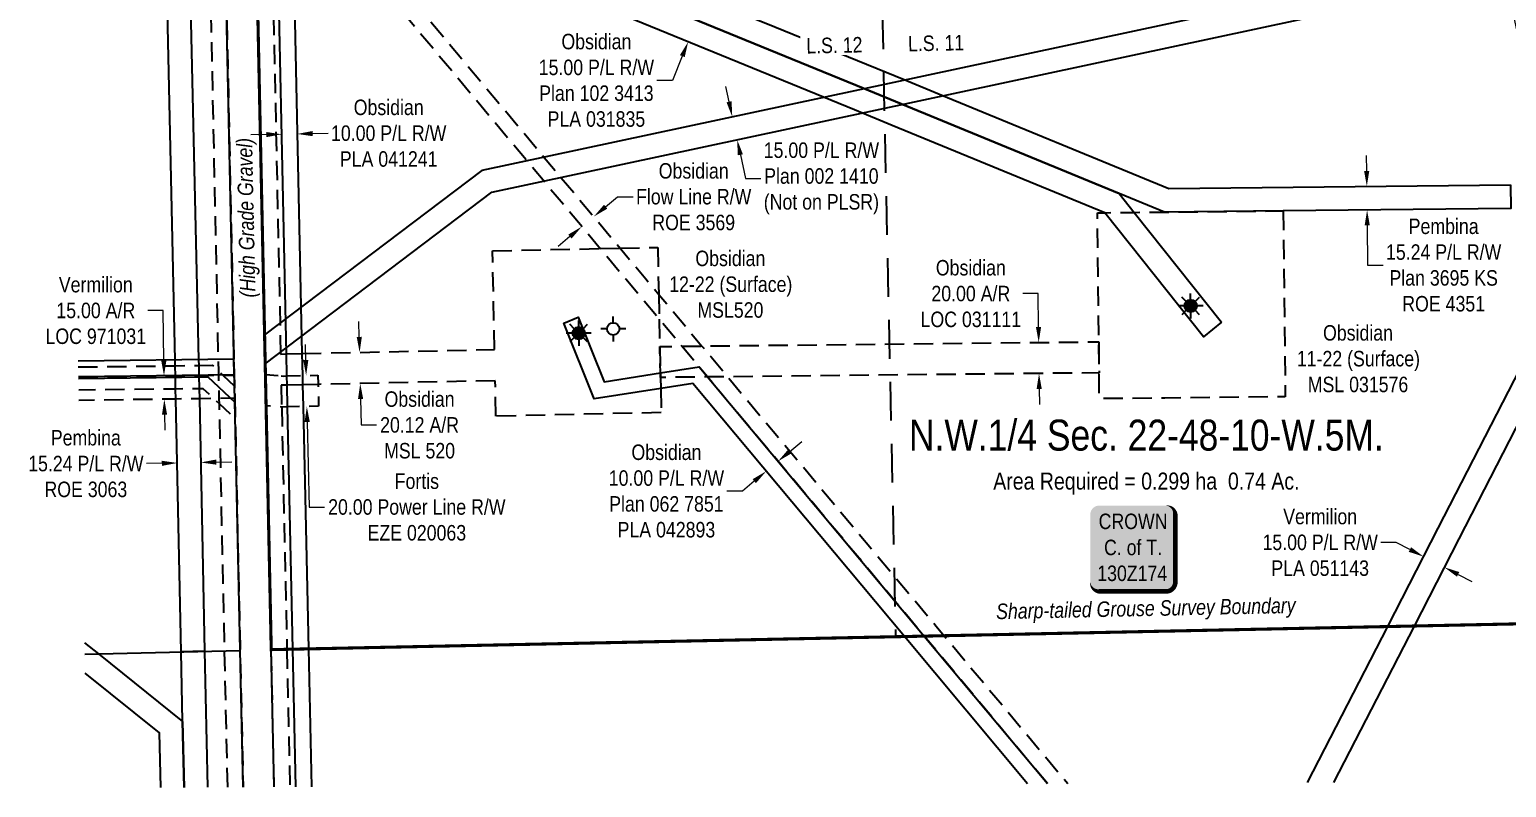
# Model space of a CAD drawing. Extents: x 607428 to 610233, y 5890754 to 5892618.
# Drawn here: x 607428 to 608382, y 5890754 to 5891243 of the extents above; entities that cross this region are included whole.
import ezdxf
from ezdxf.enums import TextEntityAlignment as Align

# ---------------------------------------------------------------- set-up
doc = ezdxf.new("R2010")
doc.units = 0
doc.header["$LTSCALE"] = 5
doc.header["$PDSIZE"] = 0.5
for name, pattern in [('DASHDOT2', [12.7, 6.35, -3.175, 0, -3.175]), ('foc-ACCESSROAD', [3.75, 2.5, -1.25]), ('foc-FLOWLINE', [3.75, 2.5, -1.25]), ('foc-LSD', [8, 5, -3]), ('foc-QUARTERLINE', [33, 25, -3, 2, -3])]:
    doc.linetypes.add(name, pattern=pattern)
doc.layers.get('Defpoints').update_dxf_attribs({"color": 9})
for name, color, linetype in [('AS-OWNER', 7, 'Continuous'), ('AS-POWER', 104, 'foc-POWER'), ('AS-TELUS', 224, 'foc-TEL'), ('AS-WILDLIFE', 131, 'DASHDOT2'), ('C-AR', 13, 'foc-ACCESSROAD'), ('C-RW', 13, 'Continuous'), ('C-SYMBOL', 7, 'Continuous'), ('C-WS', 13, 'foc-ACCESSROAD'), ('C-WS-S', 8, 'Continuous'), ('F-AR', 190, 'foc-ACCESSROAD'), ('F-EZE', 190, 'foc-FLOWLINE'), ('F-RW', 190, 'Continuous'), ('F-WS-S', 8, 'Continuous'), ('L-AREAREQUIRED', 7, 'Continuous'), ('L-SEC', 7, 'Continuous'), ('L-SECQ', 8, 'foc-QUARTERLINE'), ('L-SECTION-LSD', 7, 'foc-LSD')]:
    doc.layers.add(name, color=color, linetype=linetype)
for name, color, linetype, lineweight in [('C-AR-T', 13, 'Continuous', 9), ('C-FLOWLINE-T', 13, 'Continuous', 9), ('C-RW-T', 13, 'Continuous', 9), ('C-WS-T', 13, 'Continuous', 9), ('F-AR-T', 190, 'Continuous', 9), ('F-RW-T', 190, 'Continuous', 9), ('T-TEXT', 48, 'Continuous', 18)]:
    doc.layers.add(name, color=color, linetype=linetype, lineweight=lineweight)
doc.styles.add('100L', font='ARIALN.TTF', dxfattribs={"height": 11})
doc.styles.add('175L', font='ARIALN.TTF', dxfattribs={"height": 20})
doc.styles.add('80', font='ARIALN.TTF', dxfattribs={"height": 10})
doc.styles.add('80CG', font='ARIALN.TTF', dxfattribs={"height": 10})
doc.styles.add('80L', font='ARIALN.TTF', dxfattribs={"height": 10})
doc.styles.add('80LS', font='ARIALNI.TTF', dxfattribs={"height": 10})
doc.styles.add('foc-LtypeFont', font='ARIALN.TTF', dxfattribs={"height": 7.35})
doc.linetypes.add('foc-POWER', pattern='A,6,-1,["P",foc-LtypeFont,S=0.2,R=0,X=-0.625,Y=-0.75],-1.24,4', length=12.24)
doc.linetypes.add('foc-POWER-NOLINE', pattern='A,0,-4,["P",foc-LtypeFont,S=0.2,R=0,X=-0.625,Y=-0.75],-8.24', length=12.24)
doc.linetypes.add('foc-TEL', pattern='A,2,-1,["T",foc-LtypeFont,S=0.2,R=0,X=-0.425,Y=-0.75],-1.24,8', length=12.24)
doc.linetypes.add('foc-TEL-NOLINE', pattern='A,0,-2,["T",foc-LtypeFont,S=0.2,R=0,X=-0.425,Y=-0.75],-10.24', length=12.24)
doc.dimstyles.new('Compass 5 000', dxfattribs={"dimscale": 5, "dimtxt": 9, "dimasz": 2, "dimexe": 0.2, "dimexo": 0.0625, "dimgap": 0.5, "dimtad": 0, "dimtih": 1, "dimtoh": 1, "dimzin": 0, "dimdsep": 46, "dimtxsty": '80CG', "dimcen": 0.1, "dimse1": 1, "dimse2": 1, "dimclrd": 256, "dimclrt": 256, "dimaunit": 1, "dimadec": 4, "dimazin": 0, "dimtfac": 0.06, "dimtofl": 0, "dimtmove": 0, "dimatfit": 1, "dimfxl": 0.2, "dimtolj": 1, "dimtzin": 0, "dimlwd": -1, "dimarcsym": 0})

# ---------------------------------------------------------------- blocks, each defined once
blk = doc.blocks.new('*D454')
at = {"layer": 'Defpoints', "color": 0, "transparency": 16777216}
for p in [(608311.29, 5891141.94), (608292.02, 5891126.52), (608311.45, 5891126.72)]:
    blk.add_point(p, dxfattribs=at)
at = {"layer": 'F-RW-T', "transparency": 16777216}
for p, q in [((608291.76, 5891151.74), (608291.66, 5891161.74)), ((608292.13, 5891116.52), (608292.39, 5891090.91)), ((608292.39, 5891090.91), (608302.39, 5891090.91))]:
    blk.add_line(p, q, dxfattribs=at)
for points in [[(608293.43, 5891151.76), (608290.09, 5891151.72), (608291.86, 5891141.74)], [(608293.79, 5891116.54), (608290.46, 5891116.5), (608292.02, 5891126.52)]]:
    blk.add_solid(points, dxfattribs=at)
at = {"layer": 'F-RW-T', "transparency": 16777216, "insert": (608341.48, 5891090.91), "char_height": 10, "attachment_point": 5, "style": '80CG'}
blk.add_mtext('\\A1;Pembina\\P15.24 P/L R/W\\PPlan 3695 KS\\PROE 4351', dxfattribs=at)
blk = doc.blocks.new('GAS')
h = blk.add_hatch(color=255)
h.dxf.hatch_style = 1
edge = h.paths.add_edge_path()
edge.add_arc((0, 0), 0.9, 0, 360)
for p, q in [((-0.81, 0), (-1.62, 0)), ((-0.57, 0.57), (-1.14, 1.14)), ((0, 0.81), (0, 1.62)), ((0.57, 0.57), (1.14, 1.14)), ((1.62, 0), (0.81, 0)), ((-0.57, -0.57), (-1.14, -1.14)), ((0, -0.81), (0, -1.62)), ((1.14, -1.14), (0.57, -0.57))]:
    blk.add_line(p, q)
blk.add_circle((0, 0), 0.8)
blk = doc.blocks.new('Gabd.15d85efd0b')
for p, q in [((-0.81, 0), (-1.62, 0)), ((0, 0.81), (0, 1.62)), ((1.62, 0), (0.81, 0)), ((0, -0.81), (0, -1.62))]:
    blk.add_line(p, q)
blk.add_circle((0, 0), 0.8)
blk = doc.blocks.new('*D464')
at = {"layer": 'C-RW-T', "transparency": 16777216}
for p, q in [((607580.94, 5891175.18), (607570.95, 5891174.97)), ((607610.94, 5891175.83), (607620.94, 5891176.05))]:
    blk.add_line(p, q, dxfattribs=at)
for points in [[(607580.91, 5891176.85), (607580.98, 5891173.52), (607590.94, 5891175.4)], [(607610.9, 5891177.5), (607610.98, 5891174.16), (607600.94, 5891175.61)]]:
    blk.add_solid(points, dxfattribs=at)
at = {"layer": 'Defpoints', "color": 0, "transparency": 16777216}
for p in [(607600.94, 5891175.61), (607592.35, 5891110.37), (607602.35, 5891110.58)]:
    blk.add_point(p, dxfattribs=at)
at = {"layer": 'C-RW-T', "transparency": 16777216, "insert": (607660.02, 5891176.05), "char_height": 10, "attachment_point": 5, "style": '80CG'}
blk.add_mtext('\\A1;Obsidian\\P10.00 P/L R/W\\PPLA 041241', dxfattribs=at)
blk = doc.blocks.new('*D465')
at = {"layer": 'Defpoints', "color": 0, "transparency": 16777216}
for p in [(607606.67, 5891019.62), (607607.12, 5890999.62), (607607.15, 5890999.62)]:
    blk.add_point(p, dxfattribs=at)
at = {"layer": 'F-RW-T', "transparency": 16777216}
for p, q in [((607606.48, 5891029.62), (607606.25, 5891039.62)), ((607607.38, 5890989.62), (607608.61, 5890934.66)), ((607608.61, 5890934.66), (607618.61, 5890934.66))]:
    blk.add_line(p, q, dxfattribs=at)
for points in [[(607608.15, 5891029.66), (607604.81, 5891029.58), (607606.7, 5891019.62)], [(607609.05, 5890989.66), (607605.71, 5890989.58), (607607.15, 5890999.62)]]:
    blk.add_solid(points, dxfattribs=at)
at = {"layer": 'F-RW-T', "transparency": 16777216, "insert": (607678.21, 5890934.66), "char_height": 10, "attachment_point": 5, "style": '80CG'}
blk.add_mtext('\\A1;Fortis\\P20.00 Power Line R/W\\PEZE 020063', dxfattribs=at)
blk = doc.blocks.new('*D466')
at = {"layer": 'Defpoints', "color": 0, "transparency": 16777216}
for p in [(608332.06, 5890909.39), (608328.59, 5890902.65), (608345.4, 5890902.52)]:
    blk.add_point(p, dxfattribs=at)
at = {"layer": 'F-RW-T', "transparency": 16777216}
for p, q in [((608310.81, 5890911.81), (608300.81, 5890911.81)), ((608319.7, 5890907.23), (608310.81, 5890911.81)), ((608350.82, 5890891.21), (608359.72, 5890886.63))]:
    blk.add_line(p, q, dxfattribs=at)
for points in [[(608320.46, 5890908.71), (608318.93, 5890905.75), (608328.59, 5890902.65)], [(608351.59, 5890892.69), (608350.06, 5890889.73), (608341.93, 5890895.78)]]:
    blk.add_solid(points, dxfattribs=at)
at = {"layer": 'F-RW-T', "transparency": 16777216, "insert": (608261.72, 5890911.81), "char_height": 10, "attachment_point": 5, "style": '80CG'}
blk.add_mtext('\\A1;Vermilion\\P15.00 P/L R/W\\PPLA 051143', dxfattribs=at)
blk = doc.blocks.new('*D469')
at = {"layer": 'C-FLOWLINE-T', "transparency": 16777216}
for p, q in [((607800.17, 5891128.63), (607807.84, 5891135.04)), ((607807.84, 5891135.04), (607817.84, 5891135.04)), ((607777.11, 5891109.35), (607769.44, 5891102.93))]:
    blk.add_line(p, q, dxfattribs=at)
for points in [[(607799.1, 5891129.91), (607801.23, 5891127.35), (607792.49, 5891122.21)], [(607776.04, 5891110.63), (607778.18, 5891108.07), (607784.78, 5891115.77)]]:
    blk.add_solid(points, dxfattribs=at)
at = {"layer": 'Defpoints', "color": 0, "transparency": 16777216}
for p in [(607787.16, 5891128.6), (607779.45, 5891122.15), (607792.49, 5891122.21)]:
    blk.add_point(p, dxfattribs=at)
at = {"layer": 'C-FLOWLINE-T', "transparency": 16777216, "insert": (607857.04, 5891135.04), "char_height": 10, "attachment_point": 5, "style": '80CG'}
blk.add_mtext('\\A1;Obsidian \\PFlow Line R/W\\PROE 3569', dxfattribs=at)
blk = doc.blocks.new('*D470')
at = {"layer": 'C-RW-T', "transparency": 16777216}
for p, q in [((607919.2, 5890970.65), (607926.86, 5890977.06)), ((607888.52, 5890944.98), (607878.52, 5890944.98)), ((607896.19, 5890951.4), (607888.52, 5890944.98))]:
    blk.add_line(p, q, dxfattribs=at)
for points in [[(607918.13, 5890971.92), (607920.27, 5890969.37), (607911.53, 5890964.23)], [(607895.12, 5890952.67), (607897.26, 5890950.12), (607903.86, 5890957.81)]]:
    blk.add_solid(points, dxfattribs=at)
at = {"layer": 'Defpoints', "color": 0, "transparency": 16777216}
for p in [(607913.52, 5890961.84), (607903.86, 5890957.81), (607905.86, 5890955.43)]:
    blk.add_point(p, dxfattribs=at)
at = {"layer": 'C-RW-T', "transparency": 16777216, "insert": (607839.43, 5890944.98), "char_height": 10, "attachment_point": 5, "style": '80CG'}
blk.add_mtext('\\A1;Obsidian\\P10.00 P/L R/W\\PPlan 062 7851\\PPLA 042893', dxfattribs=at)
blk = doc.blocks.new('*D471')
at = {"layer": 'C-AR-T', "transparency": 16777216}
for p, q in [((607641.03, 5891044.57), (607640.82, 5891054.56)), ((607641.87, 5891004.46), (607642.22, 5890987.66)), ((607642.22, 5890987.66), (607652.22, 5890987.66))]:
    blk.add_line(p, q, dxfattribs=at)
for points in [[(607642.69, 5891044.6), (607639.36, 5891044.53), (607641.24, 5891034.57)], [(607643.54, 5891004.5), (607640.2, 5891004.43), (607641.66, 5891014.46)]]:
    blk.add_solid(points, dxfattribs=at)
at = {"layer": 'Defpoints', "color": 0, "transparency": 16777216}
for p in [(607641.24, 5891034.57), (607678.96, 5891035.36), (607679.39, 5891015.25)]:
    blk.add_point(p, dxfattribs=at)
at = {"layer": 'C-AR-T', "transparency": 16777216, "insert": (607679.96, 5890987.66), "char_height": 10, "attachment_point": 5, "style": '80CG'}
blk.add_mtext('\\A1;Obsidian\\P20.12 A/R\\PMSL 520', dxfattribs=at)
blk = doc.blocks.new('*D479')
at = {"layer": 'C-AR-T', "transparency": 16777216}
for p, q in [((608079.57, 5891072.48), (608069.57, 5891072.48)), ((608079.8, 5891050.95), (608079.57, 5891072.48)), ((608080.22, 5891010.94), (608080.32, 5891000.94))]:
    blk.add_line(p, q, dxfattribs=at)
for points in [[(608081.46, 5891050.97), (608078.13, 5891050.93), (608079.9, 5891040.95)], [(608081.88, 5891010.96), (608078.55, 5891010.93), (608080.11, 5891020.94)]]:
    blk.add_solid(points, dxfattribs=at)
at = {"layer": 'Defpoints', "color": 0, "transparency": 16777216}
for p in [(608061.01, 5891040.75), (608079.9, 5891040.95), (608061.22, 5891020.74)]:
    blk.add_point(p, dxfattribs=at)
at = {"layer": 'C-AR-T', "transparency": 16777216, "insert": (608036.06, 5891072.48), "char_height": 10, "attachment_point": 5, "style": '80CG'}
blk.add_mtext('\\A1;Obsidian\\P20.00 A/R\\PLOC 031111', dxfattribs=at)
blk = doc.blocks.new('*D480')
at = {"layer": 'C-RW-T', "transparency": 16777216}
for p, q in [((607862.94, 5891258.26), (607866.73, 5891267.52)), ((607849.69, 5891225.87), (607843.28, 5891210.19)), ((607843.28, 5891210.19), (607833.28, 5891210.19))]:
    blk.add_line(p, q, dxfattribs=at)
for points in [[(607861.4, 5891258.89), (607864.48, 5891257.63), (607859.16, 5891249)], [(607848.15, 5891226.5), (607851.24, 5891225.24), (607853.48, 5891235.12)]]:
    blk.add_solid(points, dxfattribs=at)
at = {"layer": 'Defpoints', "color": 0, "transparency": 16777216}
for p in [(607876.63, 5891241.86), (607853.48, 5891235.12), (607870.95, 5891227.98)]:
    blk.add_point(p, dxfattribs=at)
at = {"layer": 'C-RW-T', "transparency": 16777216, "insert": (607794.19, 5891210.19), "char_height": 10, "attachment_point": 5, "style": '80CG'}
blk.add_mtext('\\A1;Obsidian\\P15.00 P/L R/W^JPlan 102 3413\\PPLA 031835', dxfattribs=at)
blk = doc.blocks.new('*D481')
at = {"layer": 'Defpoints', "color": 0, "transparency": 16777216}
for p in [(607510.8, 5891019.26), (607514.89, 5891019.32), (607510.99, 5891004.25)]:
    blk.add_point(p, dxfattribs=at)
at = {"layer": 'F-AR-T', "transparency": 16777216}
for p, q in [((607514.34, 5891061.57), (607504.34, 5891061.57)), ((607514.76, 5891029.32), (607514.34, 5891061.57)), ((607515.22, 5890994.3), (607515.35, 5890984.3))]:
    blk.add_line(p, q, dxfattribs=at)
for points in [[(607516.43, 5891029.34), (607513.09, 5891029.29), (607514.89, 5891019.32)], [(607516.89, 5890994.32), (607513.56, 5890994.28), (607515.09, 5891004.3)]]:
    blk.add_solid(points, dxfattribs=at)
at = {"layer": 'F-AR-T', "transparency": 16777216, "insert": (607470.82, 5891061.57), "char_height": 10, "attachment_point": 5, "style": '80CG'}
blk.add_mtext('\\A1;Vermilion\\P15.00 A/R\\PLOC 971031', dxfattribs=at)
blk = doc.blocks.new('*D482')
at = {"layer": 'Defpoints', "color": 0, "transparency": 16777216}
for p in [(607519.93, 5891123.97), (607535.07, 5891124.3), (607523.48, 5890963.14)]:
    blk.add_point(p, dxfattribs=at)
at = {"layer": 'F-RW-T', "transparency": 16777216}
for p, q in [((607513.48, 5890962.92), (607503.48, 5890962.7)), ((607548.62, 5890963.69), (607558.61, 5890963.91))]:
    blk.add_line(p, q, dxfattribs=at)
for points in [[(607513.45, 5890964.58), (607513.52, 5890961.25), (607523.48, 5890963.14)], [(607548.58, 5890965.36), (607548.65, 5890962.03), (607538.62, 5890963.47)]]:
    blk.add_solid(points, dxfattribs=at)
at = {"layer": 'F-RW-T', "transparency": 16777216, "insert": (607464.4, 5890962.7), "char_height": 10, "attachment_point": 5, "style": '80CG'}
blk.add_mtext('\\A1;Pembina\\P15.24 P/L R/W\\PROE 3063', dxfattribs=at)
blk = doc.blocks.new('*U493')
h = blk.add_hatch(color=255)
edge = h.paths.add_edge_path()
edge.add_line((-21.5, -28.5), (21.5, -28.5))
edge.add_arc((21.5, -22.5), 6, 270, 360)
edge.add_line((27.5, -22.5), (27.5, 21))
edge.add_arc((21.5, 21), 6, 0, 90)
edge.add_line((21.5, 27), (-21.5, 27))
edge.add_arc((-21.5, 21), 6, 90, 180)
edge.add_line((-27.5, 21), (-27.5, -22.5))
edge.add_arc((-21.5, -22.5), 6, 180, 270)
at = {"color": 14, "flags": 128}
blk.add_lwpolyline([(-21.5, -28.5, 3, 3, 0), (21.5, -28.5, 3, 3, 0.414214), (27.5, -22.5, 3, 3, 0), (27.5, 21, 3, 0, 0.414214), (21.5, 27, 0, 0, 0), (-21.5, 27, 0, 0, 0.414214), (-27.5, 21, 0, 0, 0), (-27.5, -22.5, 0, 3, 0.414214)], format="xyseb", close=True, dxfattribs=at)
blk.add_lwpolyline([(-8.09, -15.59, 0, 7.5, 0), (0, 0, 0, 0, 0)], format="xyseb", dxfattribs=at)
at = {"color": 14, "style": '80'}
blk.add_attdef('ENTER_TEXT_001', (-26.85, -4.92), '', height=10, dxfattribs=at)
blk = doc.blocks.new('*D499')
at = {"layer": 'Defpoints', "color": 0, "transparency": 16777216}
for p in [(607891.9, 5891188.71), (607885.1, 5891171.94), (607895.03, 5891174.07)]:
    blk.add_point(p, dxfattribs=at)
at = {"layer": 'F-RW-T', "transparency": 16777216}
for p, q in [((607879.88, 5891196.37), (607877.79, 5891206.15)), ((607887.19, 5891162.17), (607890.45, 5891146.94)), ((607890.45, 5891146.94), (607900.45, 5891146.94))]:
    blk.add_line(p, q, dxfattribs=at)
for points in [[(607881.51, 5891196.72), (607878.25, 5891196.02), (607881.97, 5891186.59)], [(607888.82, 5891162.51), (607885.56, 5891161.82), (607885.1, 5891171.94)]]:
    blk.add_solid(points, dxfattribs=at)
at = {"layer": 'F-RW-T', "transparency": 16777216, "insert": (607939.53, 5891146.94), "char_height": 10, "attachment_point": 5, "style": '80CG'}
blk.add_mtext('\\A1;15.00 P/L R/W\\PPlan 002 1410\\P(Not on PLSR)', dxfattribs=at)
blk = doc.blocks.new('*D500')
at = {"layer": 'Defpoints', "color": 0, "transparency": 16777216}
for p in [(608431.66, 5891304.1), (608434.79, 5891289.47), (608381.06, 5891277.98)]:
    blk.add_point(p, dxfattribs=at)
at = {"layer": 'F-RW-T', "transparency": 16777216}
for p, q in [((608375.84, 5891302.39), (608373.75, 5891312.17)), ((608383.15, 5891268.2), (608391.55, 5891228.93)), ((608391.55, 5891228.93), (608401.55, 5891228.93))]:
    blk.add_line(p, q, dxfattribs=at)
for points in [[(608377.47, 5891302.74), (608374.21, 5891302.05), (608377.93, 5891292.61)], [(608384.78, 5891268.55), (608381.52, 5891267.85), (608381.06, 5891277.98)]]:
    blk.add_solid(points, dxfattribs=at)
at = {"layer": 'F-RW-T', "transparency": 16777216, "insert": (608440.63, 5891228.93), "char_height": 10, "attachment_point": 5, "style": '80CG'}
blk.add_mtext('\\A1;15.00 P/L R/W\\PPlan 002 1410\\P(Not on PLSR)', dxfattribs=at)

msp = doc.modelspace()

# ---------------------------------------------------------------- linework, layer by layer
at = {"layer": 'AS-POWER', "linetype": 'foc-POWER-NOLINE', "flags": 128}
msp.add_lwpolyline([(607566.004, 5890753.832), (607564.054, 5890842.181), (607546.527, 5891666.959), (607544.888, 5891741.254)], dxfattribs=at)
at = {"layer": 'AS-POWER', "flags": 128}
msp.add_lwpolyline([(607459.657, 5891017.665), (607543.173, 5891018.659), (607560.651, 5891002.335)], dxfattribs=at)
at = {"layer": 'AS-TELUS', "linetype": 'foc-TEL-NOLINE', "flags": 128}
msp.add_lwpolyline([(607586.116, 5890753.919), (607584.158, 5890842.607), (607567.129, 5891647.259), (607565.037, 5891741.798)], dxfattribs=at)
at = {"layer": 'C-AR', "flags": 128}
msp.add_lwpolyline([(608085.621, 5890756.069), (608006.015, 5890851.301), (607865.964, 5891018.682), (607860.528, 5891025.18), (607849.373, 5891038.52), (607834.935, 5891055.786), (607813.236, 5891081.736), (607597.388, 5891339.893), (607587.153, 5891352.121), (607583.346, 5891356.782), (607573.015, 5891369.161), (607572.678, 5891385.047), (607583.006, 5891372.699), (607586.767, 5891368.203), (607596.657, 5891356.378), (607597.019, 5891356.183), (607617.268, 5891331.731), (607826.129, 5891081.996), (607834.593, 5891071.876), (607862.377, 5891038.657), (607868.249, 5891031.637), (607878.968, 5891018.819), (608013.73, 5890857.686), (608018.854, 5890851.566), (608098.671, 5890756.125)], dxfattribs=at)
msp.add_lwpolyline([(608118.708, 5891041.362), (608118.921, 5891021.352), (607878.968, 5891018.819), (607865.964, 5891018.682), (607835.533, 5891018.362), (607835.525, 5891021.272), (607835.113, 5891038.37), (607849.373, 5891038.52), (607862.377, 5891038.657), (608118.708, 5891041.362)], close=True, dxfattribs=at)
at = {"layer": 'C-RW'}
msp.add_lwpolyline([(608198.084, 5891053.978), (608186.341, 5891044.632), (608122.612, 5891124.735), (607985.245, 5891181.124), (607960.91, 5891191.184), (607617.268, 5891331.731), (607597.388, 5891339.893), (607587.291, 5891343.994), (607584.452, 5891345.154), (607583.587, 5891345.657), (607573.387, 5891351.586), (607573.015, 5891369.161), (607586.925, 5891361.063), (607591.095, 5891358.652), (607596.657, 5891356.378), (607597.019, 5891356.183), (607966.618, 5891205.064), (607990.962, 5891195), (608131.924, 5891137.119), (608141.606, 5891124.953), (608198.084, 5891053.978)], close=True, dxfattribs=at)
for points in [[(607600.062, 5890753.979), (607598.137, 5890842.885), (607594.751, 5890999.337), (607594.446, 5891013.457), (607594.318, 5891019.343), (607594.01, 5891033.578), (607587.291, 5891343.994)], [(607597.387, 5891339.893), (607604.011, 5891033.787), (607604.319, 5891019.569), (607604.447, 5891013.667), (607604.752, 5890999.563), (607608.138, 5890843.091), (607610.066, 5890754.022)], [(608072.637, 5890756.013), (607993.201, 5890851.036), (607856.486, 5891014.431), (607835.884, 5891011.211), (607792.827, 5891004.481), (607773.193, 5891053.514), (607782.473, 5891057.229), (607799.148, 5891015.586), (607835.669, 5891021.295), (607860.528, 5891025.18), (607865.964, 5891018.682), (608006.015, 5890851.301), (608085.621, 5890756.069)]]:
    msp.add_lwpolyline(points, dxfattribs=at)
at = {"layer": 'C-WS'}
for points in [[(607586.116, 5890753.919), (607584.159, 5890842.597), (607581.289, 5890978.181), (607580.972, 5890993.176), (607580.826, 5891000.081), (607580.546, 5891013.302), (607580.4, 5891020.186), (607580.261, 5891026.776), (607579.868, 5891045.351), (607573.387, 5891351.586)], [(607583.587, 5891345.657), (607590.024, 5891045.545), (607590.228, 5891033.498), (607594.01, 5891033.578), (607604.011, 5891033.787), (607728.408, 5891036.397), (607727.072, 5891100.112), (607796.65, 5891101.572), (607809.53, 5891101.842), (607833.771, 5891102.35), (607834.457, 5891072.039), (607834.807, 5891055.939), (607835.113, 5891038.37), (607835.538, 5891021.274), (607835.533, 5891018.362), (607835.751, 5891011.19), (607836.01, 5890995.651), (607729.31, 5890993.413), (607728.831, 5891016.276), (607614.425, 5891013.903), (607604.447, 5891013.667), (607594.446, 5891013.457), (607590.602, 5891013.376), (607590.904, 5890999.288), (607594.261, 5890842.805), (607596.214, 5890753.962)]]:
    msp.add_lwpolyline(points, dxfattribs=at)
at = {"layer": 'C-WS', "flags": 128}
msp.add_lwpolyline([(608237.888, 5891125.958), (608239.154, 5891005.91), (608161.397, 5891005.09), (608119.096, 5891004.644), (608118.921, 5891021.352), (608118.708, 5891041.361), (608117.83, 5891124.701), (608122.612, 5891124.735), (608141.606, 5891124.953), (608160.13, 5891125.148), (608161.056, 5891125.157), (608237.888, 5891125.958)], close=True, dxfattribs=at)
msp.add_lwpolyline([(608237.888, 5891125.958), (608239.154, 5891005.91), (608161.397, 5891005.09), (608119.096, 5891004.644), (608118.921, 5891021.352), (608118.708, 5891041.361), (608117.83, 5891124.701), (608122.612, 5891124.735), (608141.606, 5891124.953), (608160.13, 5891125.148), (608161.056, 5891125.157), (608237.888, 5891125.958)], close=True, dxfattribs=at)
at = {"layer": 'F-AR', "flags": 128}
msp.add_lwpolyline([(607459.637, 5891018.589), (607522.223, 5891019.413), (607537.416, 5891019.613), (607550.288, 5891019.774), (607552.913, 5891019.807), (607560.293, 5891019.903), (607560.444, 5891012.787), (607560.61, 5891004.898), (607550.605, 5891004.768), (607547.069, 5891004.72), (607537.729, 5891004.6), (607522.536, 5891004.399), (607459.955, 5891003.567)], dxfattribs=at)
at = {"layer": 'F-EZE', "flags": 128}
for points in [[(607556.01, 5890753.789), (607554.051, 5890841.929), (607550.678, 5891001.349), (607550.605, 5891004.778), (607550.288, 5891019.783), (607550.234, 5891022.316), (607543.645, 5891333.618), (607553.649, 5891333.827), (607560.293, 5891019.903), (607560.444, 5891012.787), (607560.61, 5891004.898), (607560.887, 5890991.816), (607564.054, 5890842.181), (607566.004, 5890753.832)], [(607459.498, 5891025.161), (607522.089, 5891025.906), (607537.283, 5891026.087), (607546.092, 5891026.192), (607550.233, 5891022.317), (607552.909, 5891019.814), (607560.444, 5891012.787), (607560.61, 5891004.898), (607560.887, 5890991.816), (607550.677, 5891001.349), (607547.058, 5891004.735), (607540.241, 5891011.114), (607537.594, 5891011.082), (607522.401, 5891010.901), (607459.815, 5891010.155)]]:
    msp.add_lwpolyline(points, dxfattribs=at)
msp.add_lwpolyline([(607590.468, 5891019.395), (607591.833, 5891019.287), (607594.318, 5891019.343), (607604.319, 5891019.569), (607614.292, 5891019.793), (607614.423, 5891013.984), (607614.743, 5890999.788), (607604.752, 5890999.563), (607594.751, 5890999.337), (607591.271, 5890999.259), (607580.826, 5891000.081), (607580.546, 5891013.302), (607580.4, 5891020.186), (607590.468, 5891019.395)], close=True, dxfattribs=at)
at = {"layer": 'F-RW'}
msp.add_lwpolyline([(608384.614, 5891142.688), (608384.939, 5891127.484), (608237.888, 5891125.958), (608161.056, 5891125.157), (608131.924, 5891137.119), (607990.962, 5891195), (607966.618, 5891205.064), (607597.019, 5891356.183), (607596.657, 5891356.378), (607591.095, 5891358.652), (607586.925, 5891361.063), (607573.015, 5891369.161), (607572.679, 5891385.047), (607572.635, 5891387.103), (607582.827, 5891381.183), (607586.532, 5891379.031), (607596.666, 5891373.143), (607597.94, 5891372.404), (607865.158, 5891262.951), (607909.382, 5891244.847), (607992.98, 5891210.674), (608017.43, 5891200.595), (608163.899, 5891140.447), (608384.614, 5891142.688)], close=True, dxfattribs=at)
for points in [[(607530.346, 5891333.34), (607537.209, 5891029.66), (607537.283, 5891026.087), (607537.415, 5891019.65), (607537.594, 5891011.082), (607537.729, 5891004.623), (607541.128, 5890841.602), (607525.934, 5890841.218), (607522.535, 5891004.44), (607522.401, 5891010.901), (607522.222, 5891019.469), (607522.089, 5891025.906), (607522.016, 5891029.48), (607515.318, 5891333.027)], [(608253.51, 5890756.792), (608305.347, 5890857.5), (608338.003, 5890920.941), (608387.307, 5891016.832), (608444.528, 5891128.139), (608448.153, 5891135.19), (608452.386, 5891143.421), (608522.664, 5891280.069), (608523.268, 5891280.183), (608581.226, 5891291.122), (608584.009, 5891276.374), (608532.655, 5891266.681), (608527.089, 5891255.859), (608469.358, 5891143.604), (608461.5, 5891128.326), (608387.98, 5890985.326), (608351.349, 5890914.075), (608322.408, 5890857.854), (608270.427, 5890756.864)], [(607463.548, 5890847.061), (607472.493, 5890839.867), (607526.928, 5890796.094), (607527.864, 5890753.668)], [(607527.864, 5890753.668), (607526.928, 5890796.094), (607525.934, 5890841.218), (607541.128, 5890841.602), (607543.071, 5890753.733)], [(607512.853, 5890753.603), (607512.077, 5890788.778), (607463.985, 5890827.451)]]:
    msp.add_lwpolyline(points, dxfattribs=at)
at = {"layer": 'F-RW', "flags": 128}
msp.add_lwpolyline([(607459.629, 5891018.968), (607560.189, 5891020.263), (607559.979, 5891030.272), (607459.418, 5891028.947)], dxfattribs=at)
at = {"layer": 'L-SEC'}
for p, q in [((607564.054, 5890842.182), (607547.024, 5891646.856)), ((607584.158, 5890842.607), (607567.128, 5891647.282)), ((607566.004, 5890753.832), (607564.054, 5890842.182)), ((607586.116, 5890753.919), (607584.158, 5890842.625))]:
    msp.add_line(p, q, dxfattribs=at)
at = {"layer": 'L-SECQ'}
for p, q in [((607584.158, 5890842.597), (608390.63, 5890859.269)), ((607463.715, 5890839.578), (607564.056, 5890842.101))]:
    msp.add_line(p, q, dxfattribs=at)
at = {"layer": 'L-SECTION-LSD'}
msp.add_line((607970.301, 5891655.33), (607987.394, 5890850.933), dxfattribs=at)

# ---------------------------------------------------------------- block references
at = {"layer": 'AS-OWNER', "color": 5}
ref = msp.add_blockref('*U493', (608140.658, 5890908.673), dxfattribs=dict(at, xscale=0.9995950000000001, yscale=0.9995950000000001, zscale=0.9995950000000001))
ref.add_attrib('ENTER_TEXT_001', 'CROWN', (608118.607, 5890920.441), dxfattribs={"layer": '0', "color": 14, "height": 9.996, "style": '80'})
ref.add_attrib('ENTER_TEXT_002', 'C. of T.', (608122.102, 5890903.604), dxfattribs={"layer": '0', "color": 14, "height": 9.996, "style": '80'})
ref.add_attrib('ENTER_TEXT_003', '130Z174', (608117.724, 5890886.903), dxfattribs={"layer": '0', "color": 14, "height": 9.996, "style": '80'})
at = {"layer": 'C-WS-S', "xscale": 5.000000000000014, "yscale": 5.000000000000014, "zscale": 5.000000000000014}
for p in [(608178.045, 5891064.57), (607782.777, 5891046.971)]:
    msp.add_blockref('GAS', p, dxfattribs=at)
at = {"layer": 'F-WS-S', "xscale": 5.00000000000002, "yscale": 5.00000000000002, "zscale": 5.00000000000002}
msp.add_blockref('Gabd.15d85efd0b', (607805.057, 5891049.699), dxfattribs=at)

# ---------------------------------------------------------------- texts
at = {"layer": 'AS-WILDLIFE', "insert": (608051.822, 5890872.261), "char_height": 9.99595, "attachment_point": 1, "rotation": 1.184305, "style": '80L'}
msp.add_mtext_dynamic_manual_height_columns('\\pi0.45568;{\\fArial Narrow|b0|i1|c0|p34;Sharp-tailed Grouse Survey Boundary}', width=194.30504, gutter_width=49.98, heights=[0], dxfattribs=at)
at = {"layer": 'C-SYMBOL', "color": 3, "style": '175L'}
msp.add_text('N.W.1/4 Sec. 22-48-10-W.5M.', height=19.9919, dxfattribs=at).set_placement((608149.455, 5890965.134), align=Align.BOTTOM_CENTER)
at = {"layer": 'C-WS-T', "char_height": 9.99595, "width": 78.96296, "attachment_point": 1, "style": '80L'}
for s, insert in [('\\pi17.57358;Obsidian\\P\\pi0.66365;12-22 (Surface)\\P\\pi18.86569;MSL520', (607840.559, 5891100.245)), ('\\pi17.57358;Obsidian\\P\\pi0.66365;11-22 (Surface)\\P\\pi7.71059;MSL 031576', (608245.989, 5891052.17))]:
    msp.add_mtext(s, dxfattribs=dict(at, insert=insert))
at = {"layer": 'L-AREAREQUIRED', "color": 5, "style": '100L'}
msp.add_text('Area Required = 0.299 ha  0.74 Ac.', height=10.99555, dxfattribs=at).set_placement((608149.455, 5890942.643), align=Align.BOTTOM_CENTER)
at = {"layer": 'T-TEXT', "style": '80LS'}
msp.add_text('(High Grade Gravel)', height=9.99595, rotation=91.260413, dxfattribs=at).set_placement((607567.878, 5891121.493), align=Align.MIDDLE_CENTER)

# ---------------------------------------------------------------- dimensions: what is measured, and where the dimension line sits
at = {"layer": 'C-AR-T'}
for base, p1, p2, angle, text, picture, middle in [((608079.902, 5891040.952), (608061.218, 5891020.743), (608061.007, 5891040.753), 90.604688, 'Obsidian\\P20.00 A/R\\PLOC 031111', '*D479', (608036.056, 5891072.484)), ((607641.237, 5891034.568), (607679.386, 5891015.251), (607678.964, 5891035.36), 91.201892, 'Obsidian\\P20.12 A/R\\PMSL 520', '*D471', (607679.957, 5890987.66))]:
    dim = msp.add_linear_dim(base=base, p1=p1, p2=p2, angle=angle, text=text, dimstyle='Compass 5 000', dxfattribs=at)
    dim.commit()
    dim.dimension.update_dxf_attribs({"geometry": picture, "text_midpoint": middle, "dimtype": 161})
at = {"layer": 'C-FLOWLINE-T'}
dim = msp.add_linear_dim(base=(607792.494, 5891122.213), p1=(607779.446, 5891122.149), p2=(607787.155, 5891128.597), angle=39.906633, text='Obsidian \\PFlow Line R/W\\PROE 3569', dimstyle='Compass 5 000', dxfattribs=at)
dim.commit()
dim.dimension.update_dxf_attribs({"geometry": '*D469', "text_midpoint": (607857.041, 5891135.044), "dimtype": 161})
at = {"layer": 'C-RW-T'}
for base, p1, p2, angle, text, picture, middle in [((607853.479, 5891235.122), (607876.627, 5891241.859), (607870.949, 5891227.977), 247.755716, 'Obsidian\\P15.00 P/L R/W^JPlan 102 3413\\PPLA 031835', '*D480', (607794.195, 5891210.188)), ((607600.942, 5891175.614), (607592.348, 5891110.366), (607602.349, 5891110.583), 1.239622, 'Obsidian\\P10.00 P/L R/W\\PPLA 041241', '*D464', (607660.023, 5891176.047))]:
    dim = msp.add_linear_dim(base=base, p1=p1, p2=p2, angle=angle, text=text, dimstyle='Compass 5 000', dxfattribs=at)
    dim.commit()
    dim.dimension.update_dxf_attribs({"geometry": picture, "text_midpoint": middle, "dimtype": 161})
dim = msp.add_aligned_dim(p1=(607913.523, 5890961.842), p2=(607905.856, 5890955.427), distance=-3.112, text='Obsidian\\P10.00 P/L R/W\\PPlan 062 7851\\PPLA 042893', dimstyle='Compass 5 000', dxfattribs=at)
dim.commit()
dim.dimension.update_dxf_attribs({"geometry": '*D470', "text_midpoint": (607839.434, 5890944.979)})
at = {"layer": 'F-AR-T'}
dim = msp.add_linear_dim(base=(607514.893, 5891019.317), p1=(607510.993, 5891004.246), p2=(607510.796, 5891019.263), angle=90.753826, text='Vermilion\\P15.00 A/R\\PLOC 971031', dimstyle='Compass 5 000', dxfattribs=at)
dim.commit()
dim.dimension.update_dxf_attribs({"geometry": '*D481', "text_midpoint": (607470.824, 5891061.567), "dimtype": 161})
at = {"layer": 'F-RW-T'}
for base, p1, p2, angle, text, picture, middle in [((608381.061, 5891277.98), (608431.656, 5891304.101), (608434.785, 5891289.466), 282.06803, '15.00 P/L R/W\\PPlan 002 1410\\P(Not on PLSR)', '*D500', (608440.634, 5891228.93)), ((608292.022, 5891126.52), (608311.289, 5891141.944), (608311.447, 5891126.722), 270.594544, 'Pembina\\P15.24 P/L R/W\\PPlan 3695 KS\\PROE 4351', '*D454', (608341.477, 5891090.912)), ((607523.479, 5890963.137), (607535.07, 5891124.302), (607519.931, 5891123.968), 181.264037, 'Pembina\\P15.24 P/L R/W\\PROE 3063', '*D482', (607464.398, 5890962.696)), ((607607.154, 5890999.617), (607606.666, 5891019.621), (607607.116, 5890999.616), 271.288101, 'Fortis\\P20.00 Power Line R/W\\PEZE 020063', '*D465', (607678.209, 5890934.664)), ((608328.589, 5890902.653), (608345.402, 5890902.523), (608332.058, 5890909.392), 152.763242, 'Vermilion\\P15.00 P/L R/W\\PPLA 051143', '*D466', (608261.721, 5890911.806))]:
    dim = msp.add_linear_dim(base=base, p1=p1, p2=p2, angle=angle, text=text, dimstyle='Compass 5 000', dxfattribs=at)
    dim.commit()
    dim.dimension.update_dxf_attribs({"geometry": picture, "text_midpoint": middle, "dimtype": 161})
at = {"layer": 'F-RW-T', "color": 4}
dim = msp.add_linear_dim(base=(607885.102, 5891171.945), p1=(607891.896, 5891188.712), p2=(607895.027, 5891174.067), angle=282.06803, text='15.00 P/L R/W\\PPlan 002 1410\\P(Not on PLSR)', dimstyle='Compass 5 000', dxfattribs=at)
dim.commit()
dim.dimension.update_dxf_attribs({"geometry": '*D499', "text_midpoint": (607939.533, 5891146.944), "dimtype": 161})

# ---------------------------------------------------------------- next in the draw order: texts
at = {"layer": 'L-SECTION-LSD', "attachment_point": 1, "rotation": 1.217367, "style": '100L', "bg_fill": 3, "box_fill_scale": 1.15, "bg_fill_color": 256, "bg_fill_transparency": 0}
for s, width, insert, char_height in [('\\pi2.22678;L.S. 12', 37.09669, (607927.437, 5891237.451), 9.99595), ('L.S. 11', 36.43473, (607995.353, 5891238.895), 9.996)]:
    msp.add_mtext_dynamic_manual_height_columns(s, width=width, gutter_width=54.978, heights=[0], dxfattribs=dict(at, insert=insert, char_height=char_height))

# ---------------------------------------------------------------- next in the draw order: linework, layer by layer
at = {"layer": 'AS-WILDLIFE', "const_width": 2, "flags": 128}
msp.add_lwpolyline([(607565.037, 5891741.798), (607567.128, 5891647.301), (607584.158, 5890842.597), (608390.63, 5890859.269), (608392.769, 5890759.052)], dxfattribs=at)
at = {"layer": 'F-RW', "flags": 128}
msp.add_lwpolyline([(607579.834, 5891045.801), (607580.167, 5891027.21), (607726.579, 5891138.053), (608495.408, 5891302.427), (608589.538, 5891308.413), (608588.619, 5891323.362), (608493.405, 5891317.301), (607720.153, 5891151.997)], close=True, dxfattribs=at)

doc.saveas('drawing.dxf')
